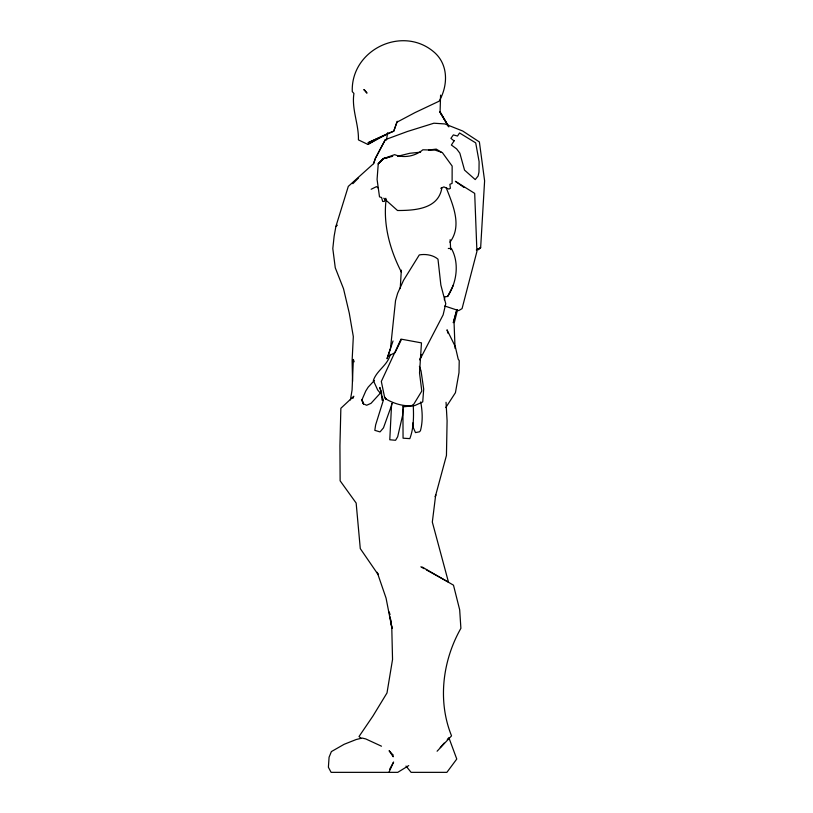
<?xml version="1.0" encoding="UTF-8"?>
<svg xmlns="http://www.w3.org/2000/svg" width="813" height="813" viewBox="0 0 813 813"><rect width="100%" height="100%" fill="white"/><g stroke="black" fill="none" stroke-linecap="round" stroke-linejoin="round"><path stroke-width="1.22" d="M440.585 95.121L440.087 111.838L448.278 125.883M391.612 403.766L389.783 439.762L395.575 440.29L397.679 436.733L402.537 415.687L403.299 405.972M386.46 140.08L387.638 132.763M350.403 399.925L352.07 390.067L353.36 359.437L354.163 361.795M478.217 249.804L480.646 247.731L484.609 180.842L479.385 141.95L462.709 131.015L444.904 123.942L433.898 123.21L407.354 131.503L385.332 139.643L375.464 158.261L373.553 163.677L348.299 186.38L335.881 226.492L334.143 236.156L332.802 248.585L335.271 267.812L343.533 288.767L349.275 313.137L353.32 336.612L352.11 360.809L352.557 381.48M386.165 199.226C382.903 224.327 389.945 249.896 401.439 272.182L401.317 270.119L400.24 288.585M385.901 399.01L384.569 397.11L381.327 381.449L400.992 339.112L421.469 342.883L419.528 372.954L421.795 391.043L413.502 404.64L411.52 405.687C402.516 406.327 393.655 403.431 385.901 399.01L384.569 397.11L385.941 398.848M457.506 309.895L454.091 323.411L455.056 348.36M456.53 310.525L453.288 322.69L457.018 309.58M383.33 400.281L375.626 424.955L374.813 430.341L380.037 431.916L383.472 427.872L392.527 402.628M419.996 359.417L421.398 354.742M444.315 299.794L444.985 296.704L447.617 296.501C456.794 282.721 459.558 263.026 451.378 248.463L448.309 248.463M393.025 340.982L387.039 358.706L390.474 348.543L395.535 300.586L397.638 293.269L403.583 280.231L419.284 254.936C425.382 253.758 433.156 254.967 437.983 259.184L440.859 285.048L445.758 303.706L443.126 314.875L419.752 359.885M373.553 163.677L375.464 158.139L385.332 139.643M397.232 121.269L393.756 131.178L368.015 142.753L388.98 133.007L367.852 144.419L358.421 139.887C358.879 124.186 351.46 109.155 353.929 93.465L352.273 91.605C350.718 49.278 403.634 24.349 435.107 53.038C448.766 65.792 447.739 86.28 439.122 101.198L414.996 112.611L396.947 122.194L393.756 131.178L389.935 132.641M441.876 187.681C438.715 209.134 414.65 210.516 397.516 210.506L383.756 198.199M352.872 398.441L353.807 396.216L340.86 408.278L339.925 445.758L340.129 480.808L356.155 503.064L360.281 548.592L378.126 574.567L377.202 572.301L386.063 598.124L391.968 628.398L390.149 617.27M390.301 354.417C387.821 365.24 376.765 370.23 373.35 380.474L377.689 390.027L379.956 392.699L381.693 392.781M388.939 772.35L393.594 762.035L389.651 769.25M385.819 198.281L384.325 201.441L382.659 201.441L381.571 197.508L379.508 196.868L377.08 179.419L378.248 163.84L383.512 158.535L392.659 156.309M401.236 339.885L395.047 352.639L388.736 355.911M447.617 296.501L453.441 285.007M454.335 140.527L451.378 145.019L456.601 148.87L459.843 153.159L464.538 170.11L475.219 179.582L478.135 175.984L478.979 172.061L479.101 161.655L475.707 142.875L459.558 132.966L457.495 136.035L453.369 134.907L450.9 138.342L453.969 140.812M445.798 407.557L455.432 392.699L458.989 372.669L459.233 360.647L458.217 359.194L455.31 346.643L447.008 329.814L448.065 333.371M449.945 242.193C462.394 225.811 452.8 204.602 446.225 187.793M352.893 183.687L358.563 177.864M440.24 747.604L444.162 743.092M447.302 739.474L448.867 737.665L456.764 759.037L446.886 772.35L411.114 772.35L406.012 766.059M374.447 380.413L368.218 387.11L365.789 390.962L361.907 399.905L363.401 403.827L366.673 405.25L371.013 403.339L381.429 391.937M383.512 158.535L378.248 163.84L383.512 158.535L389.356 157.122M335.881 226.492L337.334 225.191M437.099 751.222L451.54 735.846C437.445 701.04 442.567 660.593 460.89 628.317L459.68 609.821L453.481 585.177L422.526 567.21L420.829 566.844M408.726 765.592L397.76 772.35L331.104 772.35L328.391 767.248L329.082 757.218L331.389 751.588L344.133 744.302L356.196 739.525L362.141 738.072L365.748 738.926L381.49 746.202M367.852 144.419L376.185 139.511M476.428 249.977L480.646 247.731L476.367 249.937M371.165 189.256L376.51 186.624L378.452 188.21M440.737 188.281L443.898 186.909L448.908 189.094L450.372 188.281L449.884 184.317L452.109 183.392L452.15 166.065L442.353 152.59L435.189 150.12L422.851 149.795C415.209 156.259 403.949 158.433 394.6 154.653L383.269 158.738L386.856 157.834M397.547 156.299L409.782 153.281L420.595 152.183M428.685 150.019L436.246 149.114L441.144 152.061M402.72 406.906L414.671 405.606L422.73 401.927L423.695 389.061L421.032 370.891L419.406 366.358M444.701 305.993L458.705 310.627L462.069 308.605L476.916 251.461L474.69 193.382L455.392 181.319L464.05 187.488M421.937 567.454L424.142 568.673M426.358 569.893L448.471 582.098L432.323 522.078L435.717 494.721L435.27 496.794L446.449 455.432L447.089 420.829L446.042 402.293M361.175 738.478L359.031 736.497L372.954 716.019L386.998 692.95L392.537 659.475L391.764 626.864L390.149 617.077M448.857 126.899L439.803 111.879L448.095 125.913M381.246 391.968L379.793 387.435L381.582 393.553M381.988 395.88L383.309 400.352M381.653 394.762L381.002 391.287L382.1 400.23M389.346 612.189L389.742 614.628M389.346 612.331L389.742 614.801M420.707 401.947C422.465 411.378 422.963 421.317 420.463 430.656L419.488 431.794L415.484 432.607L413.38 427.831L412.811 422.933M450.128 239.683L450.707 249.642M413.217 404.894C413.787 416.134 413.858 427.963 409.823 438.634L403.065 438.187L402.923 408.959M364.935 90.426L363.807 89.542L366.998 93.139L364.935 90.426M392.781 754.708L389.102 750.694L393.187 756.771L392.781 754.708M363.401 403.827L361.907 399.905L363.401 403.827"/></g></svg>
